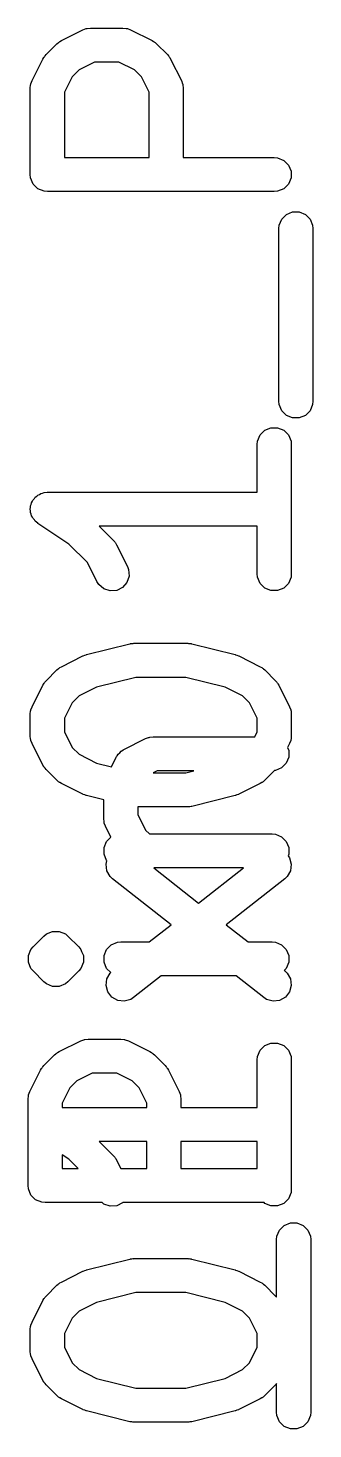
# Model space of a CAD drawing. Header units: millimetres. Extents: x 73 to 176, y -160 to -92.
# Drawn here: x 149.96 to 151.22, y -105.37 to -99.19 of the extents above; entities that cross this region are included whole.
import ezdxf

# ---------------------------------------------------------------- set-up
doc = ezdxf.new("R2010")
doc.units = ezdxf.units.MM
doc.layers.add('F.Fab', color=9, linetype='CONTINUOUS', true_color=0xafafaf)

msp = doc.modelspace()

# ---------------------------------------------------------------- linework, layer by layer
at = {"layer": 'F.Fab', "linetype": 'CONTINUOUS'}
for p, q in [((150.225108, -99.188821), (150.23974, -99.18738)), ((150.23974, -99.18738), (150.382597, -99.18738)), ((150.382597, -99.18738), (150.397229, -99.188821)), ((150.098518, -99.250749), (150.100777, -99.249327)), ((150.100777, -99.249327), (150.102834, -99.247639)), ((150.102834, -99.247639), (150.104661, -99.246881)), ((150.104661, -99.246881), (150.110961, -99.242917)), ((150.110961, -99.242917), (150.206199, -99.195298)), ((150.206199, -99.195298), (150.21993, -99.190043)), ((150.21993, -99.190043), (150.222619, -99.189851)), ((150.222619, -99.189851), (150.225108, -99.188821)), ((150.397229, -99.188821), (150.399718, -99.189852)), ((150.399718, -99.189852), (150.402406, -99.190043)), ((150.402406, -99.190043), (150.416138, -99.195298)), ((150.416138, -99.195298), (150.511376, -99.242917)), ((150.511376, -99.242917), (150.517675, -99.246881)), ((150.517675, -99.246881), (150.519503, -99.247639)), ((150.519503, -99.247639), (150.521559, -99.249327)), ((150.521559, -99.249327), (150.523819, -99.250749)), ((150.036211, -99.313893), (150.037633, -99.311634)), ((150.037633, -99.311634), (150.039131, -99.310334)), ((150.039131, -99.310334), (150.04385, -99.304585)), ((150.04385, -99.304585), (150.091469, -99.256966)), ((150.091469, -99.256966), (150.097218, -99.252247)), ((150.097218, -99.252247), (150.098518, -99.250749)), ((150.523819, -99.250749), (150.525118, -99.252247)), ((150.525118, -99.252247), (150.530868, -99.256966)), ((150.530868, -99.256966), (150.578487, -99.304585)), ((150.578487, -99.304585), (150.583205, -99.310334)), ((150.583205, -99.310334), (150.584704, -99.311634)), ((150.584704, -99.311634), (150.586125, -99.313893)), ((149.982182, -99.419315), (150.029801, -99.324077)), ((150.029801, -99.324077), (150.033765, -99.317777)), ((150.033765, -99.317777), (150.034523, -99.31595)), ((150.034523, -99.31595), (150.036211, -99.313893)), ((150.188929, -99.371638), (150.158522, -99.402045)), ((150.257445, -99.33738), (150.188929, -99.371638)), ((150.364892, -99.33738), (150.257445, -99.33738)), ((150.433408, -99.371638), (150.364892, -99.33738)), ((150.463815, -99.402045), (150.433408, -99.371638)), ((150.586125, -99.313893), (150.587814, -99.31595)), ((150.587814, -99.31595), (150.588571, -99.317777)), ((150.588571, -99.317777), (150.592536, -99.324077)), ((150.592536, -99.324077), (150.640155, -99.419315)), ((149.975705, -99.438224), (149.976736, -99.435734)), ((149.976736, -99.435734), (149.976927, -99.433047)), ((149.976927, -99.433047), (149.982182, -99.419315)), ((150.158522, -99.402045), (150.124264, -99.470561)), ((150.498073, -99.470561), (150.463815, -99.402045)), ((150.640155, -99.419315), (150.64541, -99.433046)), ((150.64541, -99.433046), (150.645601, -99.435735)), ((150.645601, -99.435735), (150.646632, -99.438224)), ((149.974264, -99.452856), (149.975705, -99.438224)), ((149.974264, -99.833808), (149.974264, -99.452856)), ((150.124264, -99.470561), (150.124264, -99.758808)), ((150.498073, -99.758808), (150.498073, -99.470561)), ((150.646632, -99.438224), (150.648073, -99.452856)), ((150.648073, -99.452856), (150.648073, -99.758808)), ((150.124264, -99.758808), (150.498073, -99.758808)), ((150.648073, -99.758808), (151.049264, -99.758808)), ((151.049264, -99.758808), (151.063896, -99.760249)), ((151.063896, -99.760249), (151.090932, -99.771448)), ((151.090932, -99.771448), (151.111624, -99.79214)), ((151.111624, -99.79214), (151.122823, -99.819176)), ((149.975705, -99.84844), (149.974264, -99.833808)), ((149.986904, -99.875476), (149.975705, -99.84844)), ((151.122823, -99.84844), (151.111624, -99.875476)), ((151.122823, -99.819176), (151.122823, -99.84844)), ((150.007596, -99.896168), (149.986904, -99.875476)), ((150.034632, -99.907367), (150.007596, -99.896168)), ((150.049264, -99.908808), (150.034632, -99.907367)), ((151.049264, -99.908808), (150.049264, -99.908808)), ((151.063896, -99.907367), (151.049264, -99.908808)), ((151.090932, -99.896168), (151.063896, -99.907367)), ((151.111624, -99.875476), (151.090932, -99.896168)), ((151.070943, -100.057272), (151.082142, -100.030236)), ((151.082142, -100.030236), (151.102834, -100.009544)), ((151.102834, -100.009544), (151.12987, -99.998345)), ((151.12987, -99.998345), (151.159134, -99.998345)), ((151.159134, -99.998345), (151.18617, -100.009544)), ((151.18617, -100.009544), (151.206862, -100.030236)), ((151.206862, -100.030236), (151.218061, -100.057272)), ((151.069502, -100.071904), (151.070943, -100.057272)), ((151.069502, -100.833809), (151.069502, -100.071904)), ((151.218061, -100.057272), (151.219502, -100.071904)), ((151.219502, -100.071904), (151.219502, -100.833809)), ((151.070943, -100.848441), (151.069502, -100.833809)), ((151.082142, -100.875477), (151.070943, -100.848441)), ((151.218061, -100.848441), (151.206862, -100.875477)), ((151.219502, -100.833809), (151.218061, -100.848441)), ((151.102834, -100.896169), (151.082142, -100.875477)), ((151.12987, -100.907368), (151.102834, -100.896169)), ((151.159134, -100.907368), (151.12987, -100.907368)), ((151.18617, -100.896169), (151.159134, -100.907368)), ((151.206862, -100.875477), (151.18617, -100.896169)), ((150.986904, -100.982617), (151.007596, -100.961925)), ((151.007596, -100.961925), (151.034632, -100.950726)), ((151.034632, -100.950726), (151.063896, -100.950726)), ((151.063896, -100.950726), (151.090932, -100.961925)), ((151.090932, -100.961925), (151.111624, -100.982617)), ((150.974264, -101.024285), (150.975705, -101.009653)), ((150.974264, -101.234999), (150.974264, -101.024285)), ((150.975705, -101.009653), (150.986904, -100.982617)), ((151.111624, -100.982617), (151.122823, -101.009653)), ((151.122823, -101.009653), (151.124264, -101.024285)), ((151.124264, -101.024285), (151.124264, -101.595713)), ((149.975705, -101.295367), (149.978517, -101.288578)), ((149.978517, -101.288578), (149.979943, -101.28137)), ((149.979943, -101.28137), (149.984062, -101.275191)), ((149.984062, -101.275191), (149.986904, -101.268331)), ((149.986904, -101.268331), (149.992099, -101.263135)), ((149.992099, -101.263135), (149.996176, -101.257021)), ((149.996176, -101.257021), (150.002345, -101.252889)), ((150.002345, -101.252889), (150.007596, -101.247639)), ((150.007596, -101.247639), (150.014385, -101.244826)), ((150.014385, -101.244826), (150.020491, -101.240738)), ((150.020491, -101.240738), (150.027771, -101.239281)), ((150.027771, -101.239281), (150.034632, -101.23644)), ((150.034632, -101.23644), (150.049108, -101.235014)), ((150.049108, -101.235014), (150.049185, -101.234999)), ((150.049185, -101.234999), (150.049211, -101.235004)), ((150.049211, -101.235004), (150.049264, -101.234999)), ((150.049264, -101.234999), (150.974264, -101.234999)), ((149.974264, -101.310078), (149.975705, -101.302793)), ((149.975705, -101.317282), (149.974264, -101.310078)), ((149.975705, -101.302793), (149.975705, -101.295367)), ((149.975705, -101.324631), (149.975705, -101.317282)), ((149.978546, -101.331491), (149.975705, -101.324631)), ((149.980003, -101.338772), (149.978546, -101.331491)), ((149.984091, -101.344877), (149.980003, -101.338772)), ((149.986904, -101.351667), (149.984091, -101.344877)), ((149.992154, -101.356917), (149.986904, -101.351667)), ((149.996286, -101.363087), (149.992154, -101.356917)), ((150.007544, -101.372307), (149.996286, -101.363087)), ((150.007596, -101.372359), (150.007544, -101.372307)), ((150.007618, -101.372368), (150.007596, -101.372359)), ((150.007661, -101.372403), (150.007618, -101.372368)), ((150.144339, -101.463521), (150.007661, -101.372403)), ((150.974264, -101.384999), (150.277949, -101.384999)), ((150.277949, -101.384999), (150.340392, -101.447442)), ((150.974264, -101.595713), (150.974264, -101.384999)), ((150.22572, -101.544902), (150.144339, -101.463521)), ((150.340392, -101.447442), (150.345112, -101.453192)), ((150.345112, -101.453192), (150.346609, -101.454491)), ((150.346609, -101.454491), (150.348028, -101.456745)), ((150.348028, -101.456745), (150.34972, -101.458807)), ((150.34972, -101.458807), (150.350478, -101.460639)), ((150.350478, -101.460639), (150.354441, -101.466934)), ((150.354441, -101.466934), (150.40206, -101.562172)), ((150.267896, -101.629254), (150.22572, -101.544902)), ((150.40206, -101.562172), (150.407315, -101.575903)), ((150.407315, -101.575903), (150.409389, -101.605093)), ((150.975705, -101.610345), (150.974264, -101.595713)), ((151.124264, -101.595713), (151.122823, -101.610345)), ((150.275728, -101.641697), (150.267896, -101.629254)), ((150.297836, -101.66087), (150.275728, -101.641697)), ((150.380962, -101.654962), (150.354787, -101.66805)), ((150.400135, -101.632855), (150.380962, -101.654962)), ((150.409389, -101.605093), (150.400135, -101.632855)), ((150.986904, -101.637381), (150.975705, -101.610345)), ((151.007596, -101.658073), (150.986904, -101.637381)), ((151.034632, -101.669272), (151.007596, -101.658073)), ((151.090932, -101.658073), (151.063896, -101.669272)), ((151.111624, -101.637381), (151.090932, -101.658073)), ((151.122823, -101.610345), (151.111624, -101.637381)), ((150.325597, -101.670124), (150.297836, -101.66087)), ((150.354787, -101.66805), (150.325597, -101.670124)), ((151.063896, -101.669272), (151.034632, -101.669272)), ((150.22155, -101.951524), (150.412026, -101.903905)), ((150.412026, -101.903905), (150.414562, -101.903529)), ((150.414562, -101.903529), (150.415584, -101.903107)), ((150.415584, -101.903107), (150.421096, -101.902564)), ((150.421096, -101.902564), (150.42657, -101.901755)), ((150.42657, -101.901755), (150.427662, -101.901917)), ((150.427662, -101.901917), (150.430216, -101.901666)), ((150.430216, -101.901666), (150.668311, -101.901666)), ((150.668311, -101.901666), (150.670864, -101.901917)), ((150.670864, -101.901917), (150.671957, -101.901755)), ((150.671957, -101.901755), (150.67743, -101.902564)), ((150.67743, -101.902564), (150.682943, -101.903107)), ((150.682943, -101.903107), (150.683964, -101.903529)), ((150.683964, -101.903529), (150.686501, -101.903905)), ((150.686501, -101.903905), (150.876977, -101.951524)), ((150.110961, -102.004822), (150.206199, -101.957203)), ((150.206199, -101.957203), (150.207268, -101.956793)), ((150.207268, -101.956793), (150.207704, -101.956471)), ((150.207704, -101.956471), (150.21384, -101.954278)), ((150.21384, -101.954278), (150.21993, -101.951948)), ((150.21993, -101.951948), (150.22047, -101.951909)), ((150.22047, -101.951909), (150.22155, -101.951524)), ((150.876977, -101.951524), (150.878056, -101.951909)), ((150.878056, -101.951909), (150.878596, -101.951948)), ((150.878596, -101.951948), (150.884677, -101.954275)), ((150.884677, -101.954275), (150.890823, -101.956471)), ((150.890823, -101.956471), (150.891258, -101.956793)), ((150.891258, -101.956793), (150.892328, -101.957203)), ((150.892328, -101.957203), (150.987566, -102.004822)), ((150.04385, -102.06649), (150.091469, -102.018871)), ((150.091469, -102.018871), (150.097218, -102.014152)), ((150.097218, -102.014152), (150.098518, -102.012654)), ((150.098518, -102.012654), (150.100777, -102.011232)), ((150.100777, -102.011232), (150.102834, -102.009544)), ((150.102834, -102.009544), (150.104661, -102.008786)), ((150.104661, -102.008786), (150.110961, -102.004822)), ((150.987566, -102.004822), (150.993862, -102.008785)), ((150.993862, -102.008785), (150.995692, -102.009543)), ((150.995692, -102.009543), (150.99775, -102.011232)), ((150.99775, -102.011232), (151.000009, -102.012654)), ((151.000009, -102.012654), (151.001308, -102.014152)), ((151.001308, -102.014152), (151.007057, -102.01887)), ((151.007057, -102.01887), (151.054677, -102.066489)), ((149.982182, -102.18122), (150.029801, -102.085982)), ((150.029801, -102.085982), (150.033765, -102.079682)), ((150.033765, -102.079682), (150.034523, -102.077855)), ((150.034523, -102.077855), (150.036211, -102.075798)), ((150.036211, -102.075798), (150.037633, -102.073539)), ((150.037633, -102.073539), (150.039131, -102.072239)), ((150.039131, -102.072239), (150.04385, -102.06649)), ((150.43945, -102.051666), (150.265916, -102.095049)), ((150.659077, -102.051666), (150.43945, -102.051666)), ((150.832611, -102.095049), (150.659077, -102.051666)), ((151.054677, -102.066489), (151.059395, -102.072238)), ((151.059395, -102.072238), (151.060895, -102.073539)), ((151.060895, -102.073539), (151.062317, -102.075798)), ((151.062317, -102.075798), (151.064005, -102.077855)), ((151.064005, -102.077855), (151.064762, -102.079682)), ((151.064762, -102.079682), (151.068727, -102.085982)), ((151.068727, -102.085982), (151.116346, -102.18122)), ((150.188929, -102.133543), (150.158522, -102.16395)), ((150.265916, -102.095049), (150.188929, -102.133543)), ((150.909598, -102.133543), (150.832611, -102.095049)), ((150.940006, -102.16395), (150.909598, -102.133543)), ((149.974264, -102.214761), (149.975705, -102.200129)), ((149.974264, -102.309999), (149.974264, -102.214761)), ((149.975705, -102.200129), (149.976736, -102.197639)), ((149.976736, -102.197639), (149.976927, -102.194952)), ((149.976927, -102.194952), (149.982182, -102.18122)), ((150.158522, -102.16395), (150.124264, -102.232466)), ((150.974264, -102.232466), (150.940006, -102.16395)), ((151.116346, -102.18122), (151.121601, -102.194951)), ((151.121601, -102.194951), (151.121792, -102.19764)), ((151.121792, -102.19764), (151.122823, -102.200129)), ((151.122823, -102.200129), (151.124264, -102.214761)), ((151.124264, -102.214761), (151.124264, -102.309999)), ((150.124264, -102.232466), (150.124264, -102.292294)), ((150.974264, -102.292294), (150.974264, -102.232466)), ((149.975705, -102.324631), (149.974264, -102.309999)), ((149.976736, -102.32712), (149.975705, -102.324631)), ((149.976927, -102.329808), (149.976736, -102.32712)), ((149.982182, -102.34354), (149.976927, -102.329808)), ((150.124264, -102.292294), (150.158522, -102.36081)), ((150.386675, -102.369584), (150.481913, -102.321965)), ((150.481913, -102.321965), (150.495644, -102.31671)), ((150.495644, -102.31671), (150.498333, -102.316518)), ((150.498333, -102.316518), (150.500822, -102.315488)), ((150.500822, -102.315488), (150.515454, -102.314047)), ((150.515454, -102.314047), (150.963387, -102.314047)), ((150.963387, -102.314047), (150.974264, -102.292294)), ((151.121601, -102.329809), (151.116346, -102.34354)), ((151.121792, -102.327119), (151.121601, -102.329809)), ((151.122823, -102.324631), (151.121792, -102.327119)), ((151.124264, -102.309999), (151.122823, -102.324631)), ((150.029801, -102.438778), (149.982182, -102.34354)), ((150.158522, -102.36081), (150.188929, -102.391217)), ((150.188929, -102.391217), (150.265916, -102.42971)), ((150.353134, -102.403125), (150.354674, -102.400677)), ((150.354674, -102.400677), (150.355059, -102.399524)), ((150.355059, -102.399524), (150.356304, -102.398087)), ((150.356304, -102.398087), (150.360966, -102.390682)), ((150.360966, -102.390682), (150.36807, -102.38452)), ((150.36807, -102.38452), (150.374232, -102.377416)), ((150.374232, -102.377416), (150.381637, -102.372754)), ((150.381637, -102.372754), (150.383074, -102.371509)), ((150.383074, -102.371509), (150.384227, -102.371124)), ((150.384227, -102.371124), (150.386675, -102.369584)), ((151.116346, -102.34354), (151.107424, -102.361382)), ((151.107424, -102.361382), (151.112823, -102.374415)), ((151.112823, -102.374415), (151.112823, -102.403679)), ((150.033765, -102.445077), (150.029801, -102.438778)), ((150.034523, -102.446905), (150.033765, -102.445077)), ((150.036211, -102.448961), (150.034523, -102.446905)), ((150.037633, -102.451221), (150.036211, -102.448961)), ((150.039131, -102.45252), (150.037633, -102.451221)), ((150.04385, -102.45827), (150.039131, -102.45252)), ((150.091469, -102.505889), (150.04385, -102.45827)), ((150.265916, -102.42971), (150.331627, -102.446138)), ((150.331627, -102.446138), (150.353134, -102.403125)), ((150.533159, -102.464047), (150.515064, -102.473094)), ((150.695265, -102.464047), (150.533159, -102.464047)), ((150.659077, -102.473094), (150.695265, -102.464047)), ((151.049953, -102.462994), (151.007057, -102.50589)), ((151.053896, -102.462606), (151.049953, -102.462994)), ((151.080932, -102.451407), (151.053896, -102.462606)), ((151.101624, -102.430715), (151.080932, -102.451407)), ((151.112823, -102.403679), (151.101624, -102.430715)), ((150.097218, -102.510607), (150.091469, -102.505889)), ((150.098518, -102.512106), (150.097218, -102.510607)), ((150.100777, -102.513527), (150.098518, -102.512106)), ((150.102834, -102.515216), (150.100777, -102.513527)), ((150.104661, -102.515973), (150.102834, -102.515216)), ((150.110961, -102.519938), (150.104661, -102.515973)), ((150.206199, -102.567557), (150.110961, -102.519938)), ((150.515064, -102.473094), (150.659077, -102.473094)), ((150.987566, -102.519938), (150.892328, -102.567557)), ((150.993862, -102.515974), (150.987566, -102.519938)), ((150.995692, -102.515217), (150.993862, -102.515974)), ((150.99775, -102.513527), (150.995692, -102.515217)), ((151.000009, -102.512106), (150.99775, -102.513527)), ((151.001308, -102.510607), (151.000009, -102.512106)), ((151.007057, -102.50589), (151.001308, -102.510607)), ((150.207268, -102.567966), (150.206199, -102.567557)), ((150.207704, -102.568289), (150.207268, -102.567966)), ((150.21384, -102.570481), (150.207704, -102.568289)), ((150.21993, -102.572812), (150.21384, -102.570481)), ((150.22047, -102.57285), (150.21993, -102.572812)), ((150.22155, -102.573236), (150.22047, -102.57285)), ((150.297597, -102.592247), (150.22155, -102.573236)), ((150.876977, -102.573236), (150.686501, -102.620855)), ((150.878056, -102.57285), (150.876977, -102.573236)), ((150.878596, -102.572812), (150.878056, -102.57285)), ((150.884677, -102.570484), (150.878596, -102.572812)), ((150.890823, -102.568289), (150.884677, -102.570484)), ((150.891258, -102.567966), (150.890823, -102.568289)), ((150.892328, -102.567557), (150.891258, -102.567966)), ((150.297597, -102.674761), (150.297597, -102.592247)), ((150.668311, -102.623094), (150.447597, -102.623094)), ((150.447597, -102.623094), (150.447597, -102.657056)), ((150.670864, -102.622842), (150.668311, -102.623094)), ((150.671957, -102.623005), (150.670864, -102.622842)), ((150.67743, -102.622195), (150.671957, -102.623005)), ((150.682943, -102.621653), (150.67743, -102.622195)), ((150.683964, -102.62123), (150.682943, -102.621653)), ((150.686501, -102.620855), (150.683964, -102.62123)), ((150.299038, -102.689393), (150.297597, -102.674761)), ((150.300069, -102.691882), (150.299038, -102.689393)), ((150.30026, -102.69457), (150.300069, -102.691882)), ((150.305515, -102.708302), (150.30026, -102.69457)), ((150.329638, -102.756548), (150.305515, -102.708302)), ((150.447597, -102.657056), (150.481855, -102.725572)), ((150.310237, -102.77595), (150.329638, -102.756548)), ((150.481855, -102.725572), (150.498901, -102.742618)), ((150.498901, -102.742618), (151.039264, -102.742618)), ((151.039264, -102.742618), (151.053896, -102.744059)), ((151.053896, -102.744059), (151.080932, -102.755258)), ((151.080932, -102.755258), (151.101624, -102.77595)), ((150.299038, -102.802986), (150.310237, -102.77595)), ((150.299038, -102.83225), (150.299038, -102.802986)), ((150.310237, -102.859286), (150.299038, -102.83225)), ((151.101624, -102.77595), (151.112823, -102.802986)), ((151.112823, -102.83225), (151.109837, -102.839458)), ((151.112823, -102.802986), (151.112823, -102.83225)), ((150.307819, -102.875665), (150.311933, -102.860982)), ((150.311305, -102.904719), (150.307819, -102.875665)), ((150.311933, -102.860982), (150.310237, -102.859286)), ((150.518234, -102.892618), (150.71593, -103.04795)), ((150.913627, -102.892618), (150.518234, -102.892618)), ((150.71593, -103.04795), (150.913627, -102.892618)), ((151.109837, -102.839458), (151.116145, -102.847487)), ((151.116145, -102.847487), (151.124042, -102.875665)), ((151.124042, -102.875665), (151.120556, -102.904719)), ((150.325645, -102.930229), (150.311305, -102.904719)), ((150.33626, -102.940402), (150.325645, -102.930229)), ((150.594535, -103.143332), (150.33626, -102.940402)), ((151.095601, -102.940402), (150.837325, -103.143332)), ((151.106216, -102.930229), (151.095601, -102.940402)), ((151.120556, -102.904719), (151.106216, -102.930229)), ((150.498475, -103.218808), (150.594535, -103.143332)), ((150.837325, -103.143332), (150.933385, -103.218808)), ((149.986231, -103.240775), (150.03385, -103.193156)), ((150.03385, -103.193156), (150.045215, -103.183829)), ((150.045215, -103.183829), (150.072251, -103.17263)), ((150.072251, -103.17263), (150.101514, -103.17263)), ((150.101514, -103.17263), (150.128551, -103.183829)), ((150.128551, -103.183829), (150.139916, -103.193156)), ((150.139916, -103.193156), (150.187535, -103.240775)), ((149.965705, -103.279177), (149.976904, -103.25214)), ((149.976904, -103.25214), (149.986231, -103.240775)), ((150.187535, -103.240775), (150.196862, -103.25214)), ((150.196862, -103.25214), (150.200458, -103.260821)), ((150.200458, -103.260821), (150.208061, -103.279177)), ((150.299038, -103.279176), (150.310237, -103.25214)), ((150.310237, -103.25214), (150.330929, -103.231448)), ((150.330929, -103.231448), (150.357965, -103.220249)), ((150.357965, -103.220249), (150.372597, -103.218808)), ((150.372597, -103.218808), (150.498475, -103.218808)), ((150.933385, -103.218808), (151.039264, -103.218808)), ((151.039264, -103.218808), (151.053896, -103.220249)), ((151.053896, -103.220249), (151.080932, -103.231448)), ((151.080932, -103.231448), (151.101624, -103.25214)), ((151.101624, -103.25214), (151.112823, -103.279176)), ((149.965705, -103.308439), (149.965705, -103.279177)), ((149.976904, -103.335476), (149.965705, -103.308439)), ((150.208061, -103.30844), (150.196862, -103.335476)), ((150.208061, -103.279177), (150.208061, -103.30844)), ((150.299038, -103.30844), (150.299038, -103.279176)), ((150.310237, -103.335476), (150.299038, -103.30844)), ((151.112823, -103.30844), (151.101624, -103.335476)), ((151.112823, -103.279176), (151.112823, -103.30844)), ((149.986231, -103.346841), (149.976904, -103.335476)), ((150.03385, -103.39446), (149.986231, -103.346841)), ((150.187535, -103.346841), (150.139916, -103.39446)), ((150.196862, -103.335476), (150.187535, -103.346841)), ((150.307819, -103.411), (150.311305, -103.381946)), ((150.32848, -103.353719), (150.310237, -103.335476)), ((150.311305, -103.381946), (150.325645, -103.356436)), ((150.325645, -103.356436), (150.32848, -103.353719)), ((150.550356, -103.368808), (150.428934, -103.464211)), ((150.881505, -103.368808), (150.550356, -103.368808)), ((151.002927, -103.464211), (150.881505, -103.368808)), ((151.101624, -103.335476), (151.092933, -103.344166)), ((151.092933, -103.344166), (151.095601, -103.346263)), ((151.095601, -103.346263), (151.106216, -103.356436)), ((151.106216, -103.356436), (151.120556, -103.381946)), ((151.120556, -103.381946), (151.124042, -103.411)), ((150.045215, -103.403787), (150.03385, -103.39446)), ((150.072251, -103.414986), (150.045215, -103.403787)), ((150.072252, -103.414986), (150.072251, -103.414986)), ((150.101514, -103.414986), (150.072252, -103.414986)), ((150.128551, -103.403787), (150.101514, -103.414986)), ((150.139916, -103.39446), (150.128551, -103.403787)), ((150.315716, -103.439178), (150.307819, -103.411)), ((150.333796, -103.462189), (150.315716, -103.439178)), ((151.116145, -103.439178), (151.098065, -103.462189)), ((151.124042, -103.411), (151.116145, -103.439178)), ((150.359306, -103.476529), (150.333796, -103.462189)), ((150.38836, -103.480015), (150.359306, -103.476529)), ((150.416538, -103.472118), (150.38836, -103.480015)), ((150.428934, -103.464211), (150.416538, -103.472118)), ((151.015323, -103.472118), (151.002927, -103.464211)), ((151.043501, -103.480015), (151.015323, -103.472118)), ((151.072555, -103.476529), (151.043501, -103.480015)), ((151.098065, -103.462189), (151.072555, -103.476529)), ((150.100961, -103.702917), (150.196199, -103.655298)), ((150.196199, -103.655298), (150.20993, -103.650043)), ((150.20993, -103.650043), (150.212619, -103.649851)), ((150.212619, -103.649851), (150.215108, -103.648821)), ((150.215108, -103.648821), (150.22974, -103.64738)), ((150.22974, -103.64738), (150.372597, -103.64738)), ((150.372597, -103.64738), (150.387229, -103.648821)), ((150.387229, -103.648821), (150.389718, -103.649852)), ((150.389718, -103.649852), (150.392406, -103.650043)), ((150.392406, -103.650043), (150.406138, -103.655298)), ((150.406138, -103.655298), (150.501376, -103.702917)), ((150.975705, -103.723939), (150.986904, -103.696903)), ((150.986904, -103.696903), (151.007596, -103.676211)), ((151.007596, -103.676211), (151.034632, -103.665012)), ((151.034632, -103.665012), (151.063896, -103.665012)), ((151.063896, -103.665012), (151.090932, -103.676211)), ((151.090932, -103.676211), (151.111624, -103.696903)), ((151.111624, -103.696903), (151.122823, -103.723939)), ((150.03385, -103.764585), (150.081469, -103.716966)), ((150.081469, -103.716966), (150.087218, -103.712247)), ((150.087218, -103.712247), (150.088518, -103.710749)), ((150.088518, -103.710749), (150.090777, -103.709327)), ((150.090777, -103.709327), (150.092834, -103.707639)), ((150.092834, -103.707639), (150.094661, -103.706881)), ((150.094661, -103.706881), (150.100961, -103.702917)), ((150.501376, -103.702917), (150.507675, -103.706881)), ((150.507675, -103.706881), (150.509503, -103.707639)), ((150.509503, -103.707639), (150.511559, -103.709327)), ((150.511559, -103.709327), (150.513819, -103.710749)), ((150.513819, -103.710749), (150.515118, -103.712247)), ((150.515118, -103.712247), (150.520868, -103.716966)), ((150.520868, -103.716966), (150.568487, -103.764585)), ((150.974264, -103.738571), (150.975705, -103.723939)), ((150.974264, -103.949285), (150.974264, -103.738571)), ((151.122823, -103.723939), (151.124264, -103.738571)), ((151.124264, -103.738571), (151.124264, -104.309999)), ((149.972182, -103.879315), (150.019801, -103.784077)), ((150.019801, -103.784077), (150.023765, -103.777777)), ((150.023765, -103.777777), (150.024523, -103.77595)), ((150.024523, -103.77595), (150.026211, -103.773893)), ((150.026211, -103.773893), (150.027633, -103.771634)), ((150.027633, -103.771634), (150.029131, -103.770334)), ((150.029131, -103.770334), (150.03385, -103.764585)), ((150.247445, -103.79738), (150.178929, -103.831638)), ((150.354892, -103.79738), (150.247445, -103.79738)), ((150.423408, -103.831638), (150.354892, -103.79738)), ((150.568487, -103.764585), (150.573205, -103.770334)), ((150.573205, -103.770334), (150.574704, -103.771634)), ((150.574704, -103.771634), (150.576125, -103.773893)), ((150.576125, -103.773893), (150.577814, -103.77595)), ((150.577814, -103.77595), (150.578571, -103.777777)), ((150.578571, -103.777777), (150.582536, -103.784077)), ((150.582536, -103.784077), (150.630155, -103.879315)), ((149.966927, -103.893047), (149.972182, -103.879315)), ((150.148522, -103.862045), (150.114264, -103.930561)), ((150.178929, -103.831638), (150.148522, -103.862045)), ((150.453815, -103.862045), (150.423408, -103.831638)), ((150.488073, -103.930561), (150.453815, -103.862045)), ((150.630155, -103.879315), (150.63541, -103.893046)), ((149.964264, -103.912856), (149.965705, -103.898224)), ((149.964264, -104.293808), (149.964264, -103.912856)), ((149.965705, -103.898224), (149.966736, -103.895734)), ((149.966736, -103.895734), (149.966927, -103.893047)), ((150.114264, -103.930561), (150.114264, -103.949285)), ((150.488073, -103.949285), (150.488073, -103.930561)), ((150.63541, -103.893046), (150.635601, -103.895735)), ((150.635601, -103.895735), (150.636632, -103.898224)), ((150.636632, -103.898224), (150.638073, -103.912856)), ((150.638073, -103.912856), (150.638073, -103.949285)), ((150.114264, -103.949285), (150.488073, -103.949285)), ((150.638073, -103.949285), (150.974264, -103.949285)), ((150.488073, -104.099285), (150.277949, -104.099285)), ((150.277949, -104.099285), (150.340392, -104.161728)), ((150.488073, -104.218808), (150.488073, -104.099285)), ((150.974264, -104.099285), (150.638073, -104.099285)), ((150.638073, -104.099285), (150.638073, -104.218808)), ((150.974264, -104.218808), (150.974264, -104.099285)), ((150.144339, -104.177807), (150.114264, -104.157757)), ((150.114264, -104.157757), (150.114264, -104.218808)), ((150.18534, -104.218808), (150.144339, -104.177807)), ((150.340392, -104.161728), (150.345112, -104.167478)), ((150.345112, -104.167478), (150.346609, -104.168777)), ((150.346609, -104.168777), (150.348028, -104.171031)), ((150.348028, -104.171031), (150.34972, -104.173093)), ((150.34972, -104.173093), (150.350478, -104.174925)), ((150.350478, -104.174925), (150.354441, -104.18122)), ((150.354441, -104.18122), (150.373235, -104.218808)), ((150.114264, -104.218808), (150.18534, -104.218808)), ((150.373235, -104.218808), (150.488073, -104.218808)), ((150.638073, -104.218808), (150.974264, -104.218808)), ((149.965705, -104.30844), (149.964264, -104.293808)), ((149.976904, -104.335476), (149.965705, -104.30844)), ((151.124264, -104.309999), (151.122823, -104.324631)), ((149.997596, -104.356168), (149.976904, -104.335476)), ((150.024632, -104.367367), (149.997596, -104.356168)), ((150.039264, -104.368808), (150.024632, -104.367367)), ((150.290516, -104.368808), (150.039264, -104.368808)), ((150.297836, -104.375156), (150.290516, -104.368808)), ((150.325597, -104.38441), (150.297836, -104.375156)), ((150.380962, -104.369248), (150.354787, -104.382336)), ((150.381344, -104.368808), (150.380962, -104.369248)), ((151.004045, -104.368808), (150.381344, -104.368808)), ((151.007596, -104.372359), (151.004045, -104.368808)), ((151.034632, -104.383558), (151.007596, -104.372359)), ((151.090932, -104.372359), (151.063896, -104.383558)), ((151.111624, -104.351667), (151.090932, -104.372359)), ((151.122823, -104.324631), (151.111624, -104.351667)), ((150.354787, -104.382336), (150.325597, -104.38441)), ((151.063896, -104.383558), (151.034632, -104.383558)), ((151.060943, -104.517272), (151.072142, -104.490236)), ((151.072142, -104.490236), (151.092834, -104.469544)), ((151.092834, -104.469544), (151.11987, -104.458345)), ((151.11987, -104.458345), (151.149134, -104.458345)), ((151.149134, -104.458345), (151.17617, -104.469544)), ((151.17617, -104.469544), (151.196862, -104.490236)), ((151.196862, -104.490236), (151.208061, -104.517272)), ((151.059502, -104.531904), (151.060943, -104.517272)), ((151.059502, -104.786616), (151.059502, -104.531904)), ((151.208061, -104.517272), (151.209502, -104.531904)), ((151.209502, -104.531904), (151.209502, -105.293809)), ((150.22155, -104.66581), (150.412026, -104.618191)), ((150.412026, -104.618191), (150.414562, -104.617815)), ((150.414562, -104.617815), (150.415584, -104.617393)), ((150.415584, -104.617393), (150.421096, -104.61685)), ((150.421096, -104.61685), (150.42657, -104.616041)), ((150.42657, -104.616041), (150.427662, -104.616203)), ((150.427662, -104.616203), (150.430216, -104.615952)), ((150.430216, -104.615952), (150.668311, -104.615952)), ((150.668311, -104.615952), (150.670864, -104.616203)), ((150.670864, -104.616203), (150.671957, -104.616041)), ((150.671957, -104.616041), (150.67743, -104.61685)), ((150.67743, -104.61685), (150.682943, -104.617393)), ((150.682943, -104.617393), (150.683964, -104.617815)), ((150.683964, -104.617815), (150.686501, -104.618191)), ((150.686501, -104.618191), (150.876977, -104.66581)), ((150.110961, -104.719108), (150.206199, -104.671489)), ((150.206199, -104.671489), (150.207268, -104.671079)), ((150.207268, -104.671079), (150.207704, -104.670757)), ((150.207704, -104.670757), (150.21384, -104.668564)), ((150.21384, -104.668564), (150.21993, -104.666234)), ((150.21993, -104.666234), (150.22047, -104.666195)), ((150.22047, -104.666195), (150.22155, -104.66581)), ((150.876977, -104.66581), (150.878056, -104.666195)), ((150.878056, -104.666195), (150.878596, -104.666234)), ((150.878596, -104.666234), (150.884677, -104.668561)), ((150.884677, -104.668561), (150.890823, -104.670757)), ((150.890823, -104.670757), (150.891258, -104.671079)), ((150.891258, -104.671079), (150.892328, -104.671489)), ((150.892328, -104.671489), (150.987566, -104.719108)), ((150.04385, -104.780776), (150.091469, -104.733157)), ((150.091469, -104.733157), (150.097218, -104.728438)), ((150.097218, -104.728438), (150.098518, -104.72694)), ((150.098518, -104.72694), (150.100777, -104.725518)), ((150.100777, -104.725518), (150.102834, -104.72383)), ((150.102834, -104.72383), (150.104661, -104.723072)), ((150.104661, -104.723072), (150.110961, -104.719108)), ((150.987566, -104.719108), (150.993862, -104.723071)), ((150.993862, -104.723071), (150.995692, -104.723829)), ((150.995692, -104.723829), (150.99775, -104.725518)), ((150.99775, -104.725518), (151.000009, -104.72694)), ((151.000009, -104.72694), (151.001308, -104.728438)), ((151.001308, -104.728438), (151.007057, -104.733156)), ((151.007057, -104.733156), (151.054677, -104.780775)), ((149.982182, -104.895506), (150.029801, -104.800268)), ((150.029801, -104.800268), (150.033765, -104.793968)), ((150.033765, -104.793968), (150.034523, -104.792141)), ((150.034523, -104.792141), (150.036211, -104.790084)), ((150.036211, -104.790084), (150.037633, -104.787825)), ((150.037633, -104.787825), (150.039131, -104.786525)), ((150.039131, -104.786525), (150.04385, -104.780776)), ((150.265916, -104.809335), (150.188929, -104.847829)), ((150.43945, -104.765952), (150.265916, -104.809335)), ((150.659077, -104.765952), (150.43945, -104.765952)), ((150.832611, -104.809335), (150.659077, -104.765952)), ((150.909598, -104.847829), (150.832611, -104.809335)), ((151.054677, -104.780775), (151.059395, -104.786524)), ((151.059395, -104.786524), (151.059502, -104.786616)), ((150.188929, -104.847829), (150.158522, -104.878236)), ((150.940006, -104.878236), (150.909598, -104.847829)), ((149.974264, -104.929047), (149.975705, -104.914415)), ((149.974264, -105.024285), (149.974264, -104.929047)), ((149.975705, -104.914415), (149.976736, -104.911925)), ((149.976736, -104.911925), (149.976927, -104.909238)), ((149.976927, -104.909238), (149.982182, -104.895506)), ((150.158522, -104.878236), (150.124264, -104.946752)), ((150.974264, -104.946752), (150.940006, -104.878236)), ((150.124264, -104.946752), (150.124264, -105.00658)), ((150.974264, -105.00658), (150.974264, -104.946752)), ((149.975705, -105.038917), (149.974264, -105.024285)), ((149.976736, -105.041406), (149.975705, -105.038917)), ((149.976927, -105.044094), (149.976736, -105.041406)), ((149.982182, -105.057826), (149.976927, -105.044094)), ((150.029801, -105.153064), (149.982182, -105.057826)), ((150.124264, -105.00658), (150.158522, -105.075096)), ((150.940006, -105.075095), (150.974264, -105.00658)), ((150.158522, -105.075096), (150.188929, -105.105503)), ((150.188929, -105.105503), (150.265916, -105.143996)), ((150.832611, -105.143996), (150.909598, -105.105502)), ((150.909598, -105.105502), (150.940006, -105.075095)), ((150.033765, -105.159363), (150.029801, -105.153064)), ((150.034523, -105.161191), (150.033765, -105.159363)), ((150.036211, -105.163247), (150.034523, -105.161191)), ((150.037633, -105.165507), (150.036211, -105.163247)), ((150.039131, -105.166806), (150.037633, -105.165507)), ((150.04385, -105.172556), (150.039131, -105.166806)), ((150.091469, -105.220175), (150.04385, -105.172556)), ((150.265916, -105.143996), (150.43945, -105.18738)), ((150.659077, -105.18738), (150.832611, -105.143996)), ((151.054677, -105.172557), (151.007057, -105.220176)), ((151.059395, -105.166807), (151.054677, -105.172557)), ((151.059502, -105.166714), (151.059395, -105.166807)), ((151.059502, -105.293809), (151.059502, -105.166714)), ((150.097218, -105.224893), (150.091469, -105.220175)), ((150.098518, -105.226392), (150.097218, -105.224893)), ((150.100777, -105.227813), (150.098518, -105.226392)), ((150.102834, -105.229502), (150.100777, -105.227813)), ((150.104661, -105.230259), (150.102834, -105.229502)), ((150.110961, -105.234224), (150.104661, -105.230259)), ((150.206199, -105.281843), (150.110961, -105.234224)), ((150.43945, -105.18738), (150.659077, -105.18738)), ((150.987566, -105.234224), (150.892328, -105.281843)), ((150.993862, -105.23026), (150.987566, -105.234224)), ((150.995692, -105.229503), (150.993862, -105.23026)), ((150.99775, -105.227813), (150.995692, -105.229503)), ((151.000009, -105.226392), (150.99775, -105.227813)), ((151.001308, -105.224893), (151.000009, -105.226392)), ((151.007057, -105.220176), (151.001308, -105.224893)), ((150.207268, -105.282252), (150.206199, -105.281843)), ((150.207704, -105.282575), (150.207268, -105.282252)), ((150.21384, -105.284767), (150.207704, -105.282575)), ((150.21993, -105.287098), (150.21384, -105.284767)), ((150.22047, -105.287136), (150.21993, -105.287098)), ((150.22155, -105.287522), (150.22047, -105.287136)), ((150.412026, -105.335141), (150.22155, -105.287522)), ((150.876977, -105.287522), (150.686501, -105.335141)), ((150.878056, -105.287136), (150.876977, -105.287522)), ((150.878596, -105.287098), (150.878056, -105.287136)), ((150.884677, -105.28477), (150.878596, -105.287098)), ((150.890823, -105.282575), (150.884677, -105.28477)), ((150.891258, -105.282252), (150.890823, -105.282575)), ((150.892328, -105.281843), (150.891258, -105.282252)), ((151.060943, -105.308441), (151.059502, -105.293809)), ((151.209502, -105.293809), (151.208061, -105.308441)), ((150.414562, -105.335516), (150.412026, -105.335141)), ((150.415584, -105.335939), (150.414562, -105.335516)), ((150.421096, -105.336481), (150.415584, -105.335939)), ((150.42657, -105.337291), (150.421096, -105.336481)), ((150.427662, -105.337128), (150.42657, -105.337291)), ((150.430216, -105.33738), (150.427662, -105.337128)), ((150.668311, -105.33738), (150.430216, -105.33738)), ((150.670864, -105.337128), (150.668311, -105.33738)), ((150.671957, -105.337291), (150.670864, -105.337128)), ((150.67743, -105.336481), (150.671957, -105.337291)), ((150.682943, -105.335939), (150.67743, -105.336481)), ((150.683964, -105.335516), (150.682943, -105.335939)), ((150.686501, -105.335141), (150.683964, -105.335516)), ((151.072142, -105.335477), (151.060943, -105.308441)), ((151.092834, -105.356169), (151.072142, -105.335477)), ((151.11987, -105.367368), (151.092834, -105.356169)), ((151.149134, -105.367368), (151.11987, -105.367368)), ((151.17617, -105.356169), (151.149134, -105.367368)), ((151.196862, -105.335477), (151.17617, -105.356169)), ((151.208061, -105.308441), (151.196862, -105.335477))]:
    msp.add_line(p, q, dxfattribs=at)

doc.saveas('drawing.dxf')
